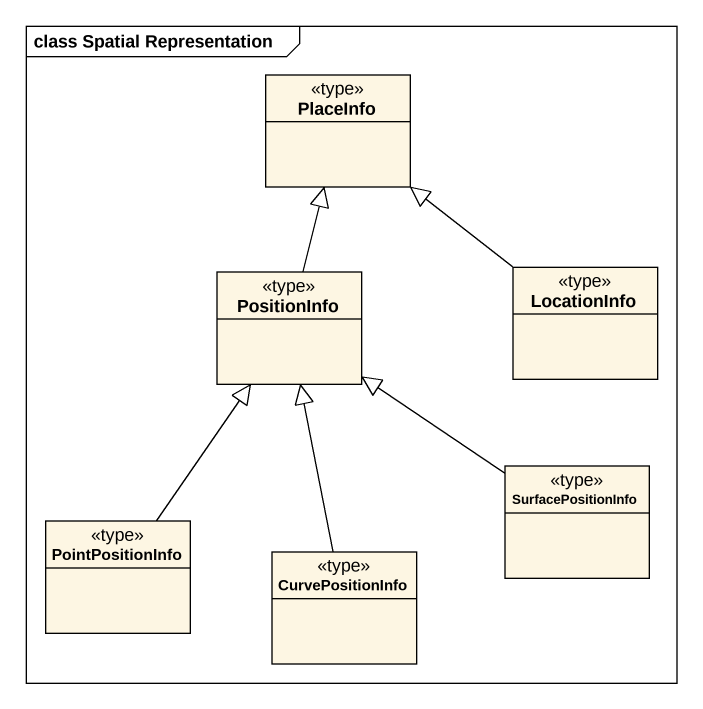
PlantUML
@startuml
mainframe class Spatial Representation
hide circle
hide empty members
class PlaceInfo <<type>>
class PositionInfo <<type>>
class LocationInfo <<type>>
class SurfacePositionInfo <<type>>
class PointPositionInfo <<type>>
class CurvePositionInfo <<type>>
PositionInfo -up-|> PlaceInfo
LocationInfo -up-|> PlaceInfo
SurfacePositionInfo -up-|> PositionInfo
PointPositionInfo -up-|> PositionInfo
CurvePositionInfo -up-|> PositionInfo
@enduml
